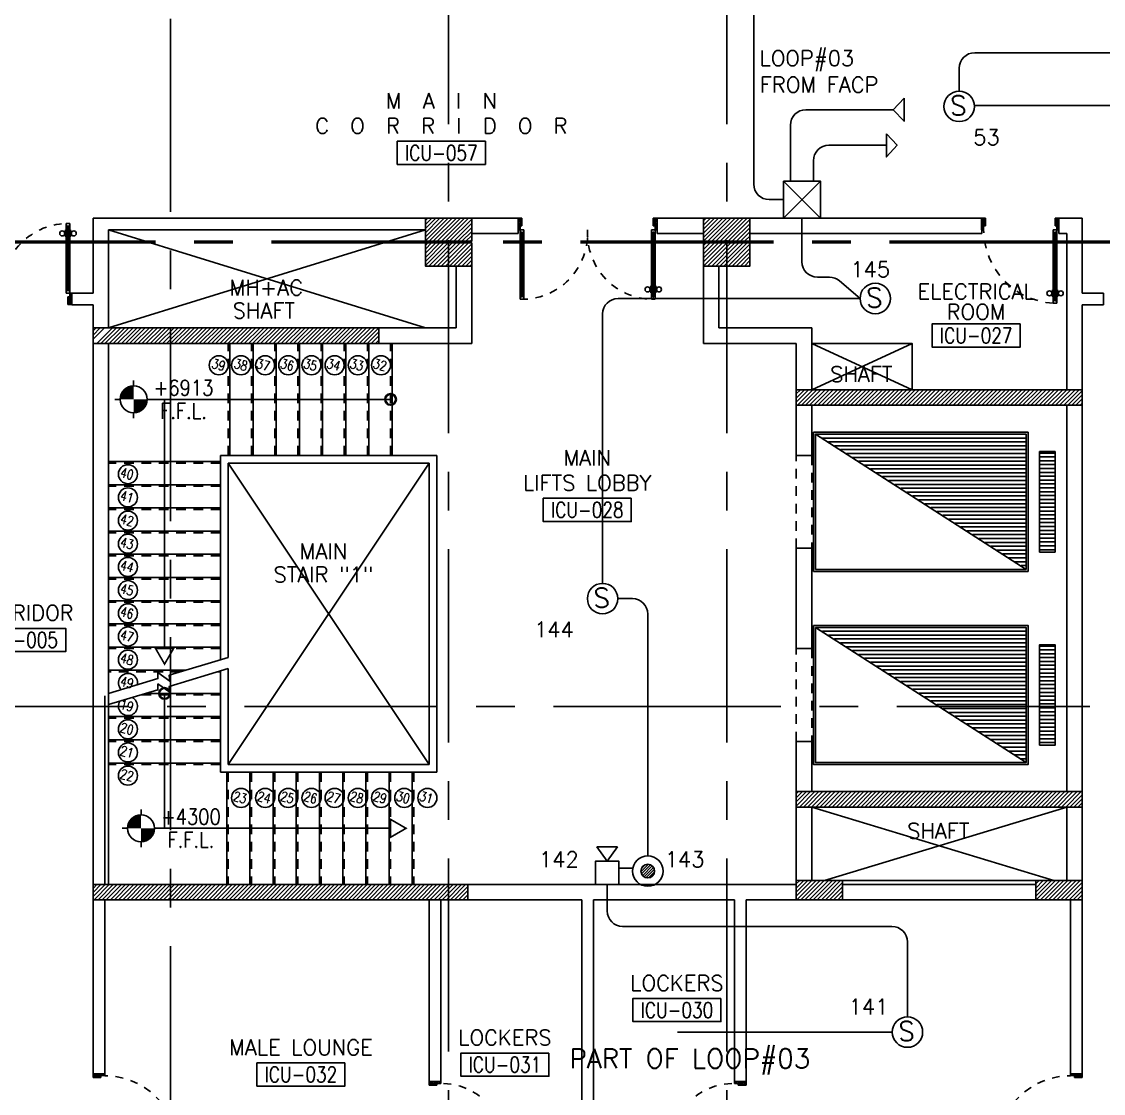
# Model space of a CAD drawing. Extents: x 0 to 93.9, y -1.5 to 78.
# Drawn here: x 17.82 to 31.82, y 22 to 35.86 of the extents above; entities that cross this region are included whole.
import ezdxf
from ezdxf.enums import TextEntityAlignment as Align

# ---------------------------------------------------------------- set-up
doc = ezdxf.new("R2010")
doc.units = 0
doc.header["$MEASUREMENT"] = 0
for name, pattern in [('CENTERX2', [4, 2.5, -0.5, 0.5, -0.5]), ('HIDDEN', [0.375, 0.25, -0.125]), ('HIDDEN2', [0.1875, 0.125, -0.0625])]:
    doc.linetypes.add(name, pattern=pattern)
doc.layers.get('0').update_dxf_attribs({"color": 11, "linetype": 'CONTINUOUS'})
for name, color, linetype in [('A_COUNTER', 11, 'CONTINUOUS'), ('AXES', 11, 'CENTERX2'), ('COL', 11, 'CONTINUOUS'), ('DOOR', 11, 'CONTINUOUS'), ('E-CLINE', 4, 'CONTINUOUS'), ('E-FIRE', 4, 'CONTINUOUS'), ('E-WIRE', 4, 'CONTINUOUS'), ('HAT', 11, 'CONTINUOUS'), ('HIDDEN', 11, 'HIDDEN2'), ('LEV-PL', 11, 'CONTINUOUS'), ('LIFTS', 11, 'CONTINUOUS'), ('RM-BOX', 11, 'CONTINUOUS'), ('RM-NAME', 11, 'CONTINUOUS'), ('RM-NO', 11, 'CONTINUOUS'), ('SHAFT', 11, 'CONTINUOUS'), ('STR', 11, 'CONTINUOUS'), ('WALL', 11, 'CONTINUOUS')]:
    doc.layers.add(name, color=color, linetype=linetype)
doc.styles.add('ROMANS', font='ROMANS.shx', dxfattribs={"width": 0.6})
doc.styles.add('S', font='ROMANS.SHX')

# ---------------------------------------------------------------- blocks, each defined once
blk = doc.blocks.new('RM1')
at = {"layer": 'RM-BOX'}
blk.add_lwpolyline([(570, -200), (-570, -200), (-570, -500), (570, -500)], close=True, dxfattribs=at)
at = {"layer": 'RM-NAME', "style": 'ROMANS'}
for tag, p in [('ROOMNAME1', (0, 324)), ('ROOMNAME2', (0, 0))]:
    blk.add_attdef(tag, text='', height=200, dxfattribs=at).set_placement(p, align=Align.MIDDLE)
at = {"layer": 'RM-NO', "style": 'ROMANS', "width": 0.8}
blk.add_attdef('ROOMNO', text='', height=200, dxfattribs=at).set_placement((0, -350), align=Align.MIDDLE)
blk = doc.blocks.new('*X27')
at = {"color": 0}
for p, q in [((503899, 131750), (506612, 131750)), ((503977, 131700), (506612, 131700)), ((504055, 131650), (506612, 131650)), ((504132, 131600), (506612, 131600)), ((504210, 131550), (506612, 131550)), ((504288, 131500), (506612, 131500)), ((504366, 131450), (506612, 131450)), ((504444, 131400), (506612, 131400)), ((504522, 131350), (506612, 131350)), ((504600, 131300), (506612, 131300)), ((504677, 131250), (506612, 131250)), ((504755, 131200), (506612, 131200)), ((504833, 131150), (506612, 131150)), ((504911, 131100), (506612, 131100)), ((504989, 131050), (506612, 131050)), ((505067, 131000), (506612, 131000)), ((505145, 130950), (506612, 130950)), ((505222, 130900), (506612, 130900)), ((505300, 130850), (506612, 130850)), ((505378, 130800), (506612, 130800)), ((505456, 130750), (506612, 130750)), ((505534, 130700), (506612, 130700)), ((505612, 130650), (506612, 130650)), ((505690, 130600), (506612, 130600)), ((505767, 130550), (506612, 130550)), ((505845, 130500), (506612, 130500)), ((505923, 130450), (506612, 130450)), ((506001, 130400), (506612, 130400)), ((506079, 130350), (506612, 130350)), ((506157, 130300), (506612, 130300)), ((506235, 130250), (506612, 130250)), ((506312, 130200), (506612, 130200)), ((506390, 130150), (506612, 130150)), ((506468, 130100), (506612, 130100)), ((506546, 130050), (506612, 130050))]:
    blk.add_line(p, q, dxfattribs=at)
blk = doc.blocks.new('*X26')
at = {"color": 0}
for p, q in [((140176, 227700), (140376, 227700)), ((140176, 227650), (140376, 227650)), ((140176, 227600), (140376, 227600)), ((140176, 227550), (140376, 227550)), ((140176, 227500), (140376, 227500)), ((140176, 227450), (140376, 227450)), ((140176, 227400), (140376, 227400)), ((140176, 227350), (140376, 227350)), ((140176, 227300), (140376, 227300)), ((140176, 227250), (140376, 227250)), ((140176, 227200), (140376, 227200)), ((140176, 227150), (140376, 227150)), ((140176, 227100), (140376, 227100)), ((140176, 227050), (140376, 227050)), ((140176, 227000), (140376, 227000)), ((140176, 226950), (140376, 226950)), ((140176, 226900), (140376, 226900)), ((140176, 226850), (140376, 226850)), ((140176, 226800), (140376, 226800)), ((140176, 226750), (140376, 226750)), ((140176, 226700), (140376, 226700)), ((140176, 226650), (140376, 226650)), ((140176, 226600), (140376, 226600)), ((140176, 226550), (140376, 226550)), ((140176, 226500), (140376, 226500)), ((140176, 226450), (140376, 226450))]:
    blk.add_line(p, q, dxfattribs=at)
blk = doc.blocks.new('*X29')
at = {"color": 0}
for p, q in [((197839, 138813), (198025, 139000)), ((197839, 138866), (197972, 139000)), ((197839, 138919), (197919, 139000)), ((197839, 138972), (197866, 139000)), ((197879, 138800), (198079, 139000)), ((197932, 138800), (198132, 139000)), ((197985, 138800), (198185, 139000)), ((198038, 138800), (198238, 139000)), ((198091, 138800), (198291, 139000)), ((198144, 138800), (198344, 139000)), ((198197, 138800), (198397, 139000)), ((198250, 138800), (198450, 139000)), ((198303, 138800), (198503, 139000)), ((198356, 138800), (198556, 139000)), ((198409, 138800), (198609, 139000)), ((198462, 138800), (198662, 139000)), ((198515, 138800), (198715, 139000)), ((198568, 138800), (198768, 139000)), ((198621, 138800), (198821, 139000)), ((198674, 138800), (198874, 139000)), ((198727, 138800), (198927, 139000)), ((198780, 138800), (198980, 139000)), ((198833, 138800), (199033, 139000)), ((198886, 138800), (199086, 139000)), ((198939, 138800), (199139, 139000)), ((198992, 138800), (199192, 139000)), ((199045, 138800), (199245, 139000)), ((199098, 138800), (199298, 139000)), ((199151, 138800), (199351, 139000)), ((199204, 138800), (199404, 139000)), ((199257, 138800), (199457, 139000)), ((199310, 138800), (199510, 139000)), ((199363, 138800), (199563, 139000)), ((199416, 138800), (199616, 139000)), ((199469, 138800), (199669, 139000)), ((199523, 138800), (199723, 139000)), ((199576, 138800), (199776, 139000)), ((199629, 138800), (199829, 139000)), ((199682, 138800), (199882, 139000)), ((199735, 138800), (199935, 139000)), ((199788, 138800), (199988, 139000)), ((199841, 138800), (200041, 139000)), ((199894, 138800), (200094, 139000)), ((199947, 138800), (200147, 139000)), ((200000, 138800), (200200, 139000)), ((200053, 138800), (200253, 139000)), ((200106, 138800), (200306, 139000)), ((200159, 138800), (200359, 139000)), ((200212, 138800), (200412, 139000)), ((200265, 138800), (200465, 139000)), ((200318, 138800), (200518, 139000)), ((200371, 138800), (200571, 139000)), ((200424, 138800), (200624, 139000)), ((200477, 138800), (200677, 139000)), ((200530, 138800), (200730, 139000)), ((200583, 138800), (200783, 139000)), ((200636, 138800), (200836, 139000)), ((200689, 138800), (200889, 139000)), ((200742, 138800), (200942, 139000)), ((200795, 138800), (200995, 139000)), ((200848, 138800), (201048, 139000)), ((200901, 138800), (201101, 139000)), ((200954, 138800), (201154, 139000)), ((201007, 138800), (201207, 139000)), ((201060, 138800), (201260, 139000)), ((201114, 138800), (201314, 139000)), ((201167, 138800), (201367, 139000)), ((201220, 138800), (201420, 139000)), ((201273, 138800), (201473, 139000)), ((201326, 138800), (201526, 139000)), ((201379, 138800), (201539, 138960)), ((201432, 138800), (201539, 138907)), ((201485, 138800), (201539, 138854))]:
    blk.add_line(p, q, dxfattribs=at)
blk = doc.blocks.new('*X28')
at = {"color": 0}
for p, q in [((197839, 143639), (197999, 143800)), ((197839, 143692), (197946, 143800)), ((197839, 143745), (197893, 143800)), ((197853, 143600), (198053, 143800)), ((197906, 143600), (198106, 143800)), ((197959, 143600), (198159, 143800)), ((198012, 143600), (198212, 143800)), ((198065, 143600), (198265, 143800)), ((198118, 143600), (198318, 143800)), ((198171, 143600), (198371, 143800)), ((198224, 143600), (198424, 143800)), ((198277, 143600), (198477, 143800)), ((198330, 143600), (198530, 143800)), ((198383, 143600), (198583, 143800)), ((198436, 143600), (198636, 143800)), ((198489, 143600), (198689, 143800)), ((198542, 143600), (198742, 143800)), ((198595, 143600), (198795, 143800)), ((198648, 143600), (198848, 143800)), ((198701, 143600), (198901, 143800)), ((198754, 143600), (198954, 143800)), ((198807, 143600), (199007, 143800)), ((198860, 143600), (199060, 143800)), ((198913, 143600), (199113, 143800)), ((198966, 143600), (199166, 143800)), ((199019, 143600), (199219, 143800)), ((199072, 143600), (199272, 143800)), ((199125, 143600), (199325, 143800)), ((199178, 143600), (199378, 143800)), ((199231, 143600), (199431, 143800)), ((199284, 143600), (199484, 143800)), ((199337, 143600), (199537, 143800)), ((199390, 143600), (199590, 143800)), ((199443, 143600), (199643, 143800)), ((199497, 143600), (199697, 143800)), ((199550, 143600), (199750, 143800)), ((199603, 143600), (199803, 143800)), ((199656, 143600), (199856, 143800)), ((199709, 143600), (199909, 143800)), ((199762, 143600), (199962, 143800)), ((199815, 143600), (200015, 143800)), ((199868, 143600), (200068, 143800)), ((199921, 143600), (200121, 143800)), ((199974, 143600), (200174, 143800)), ((200027, 143600), (200227, 143800)), ((200080, 143600), (200280, 143800)), ((200133, 143600), (200333, 143800)), ((200186, 143600), (200386, 143800)), ((200239, 143600), (200439, 143800)), ((200292, 143600), (200492, 143800)), ((200345, 143600), (200545, 143800)), ((200398, 143600), (200598, 143800)), ((200451, 143600), (200651, 143800)), ((200504, 143600), (200704, 143800)), ((200557, 143600), (200757, 143800)), ((200610, 143600), (200810, 143800)), ((200663, 143600), (200863, 143800)), ((200716, 143600), (200916, 143800)), ((200769, 143600), (200969, 143800)), ((200822, 143600), (201022, 143800)), ((200875, 143600), (201075, 143800)), ((200928, 143600), (201128, 143800)), ((200981, 143600), (201181, 143800)), ((201034, 143600), (201234, 143800)), ((201088, 143600), (201288, 143800)), ((201141, 143600), (201341, 143800)), ((201194, 143600), (201394, 143800)), ((201247, 143600), (201447, 143800)), ((201300, 143600), (201500, 143800)), ((201353, 143600), (201539, 143786)), ((201406, 143600), (201539, 143733)), ((201459, 143600), (201539, 143680)), ((201512, 143600), (201539, 143627))]:
    blk.add_line(p, q, dxfattribs=at)
blk = doc.blocks.new('*X83')
at = {"color": 0}
for p, q in [((76229, 144854), (76375, 145000)), ((76229, 144907), (76322, 145000)), ((76229, 144960), (76269, 145000)), ((76281, 144800), (76481, 145000)), ((76334, 144800), (76534, 145000)), ((76387, 144800), (76587, 145000)), ((76440, 144800), (76640, 145000)), ((76493, 144800), (76693, 145000)), ((76546, 144800), (76746, 145000)), ((76599, 144800), (76799, 145000)), ((76652, 144800), (76852, 145000)), ((76705, 144800), (76905, 145000)), ((76758, 144800), (76958, 145000)), ((76811, 144800), (77011, 145000)), ((76864, 144800), (77064, 145000)), ((76917, 144800), (77117, 145000)), ((76971, 144800), (77171, 145000)), ((77024, 144800), (77224, 145000)), ((77077, 144800), (77277, 145000)), ((77130, 144800), (77330, 145000)), ((77183, 144800), (77383, 145000)), ((77236, 144800), (77436, 145000)), ((77289, 144800), (77489, 145000)), ((77342, 144800), (77542, 145000)), ((77395, 144800), (77595, 145000)), ((77448, 144800), (77648, 145000)), ((77501, 144800), (77701, 145000)), ((77554, 144800), (77754, 145000)), ((77607, 144800), (77807, 145000)), ((77660, 144800), (77860, 145000)), ((77713, 144800), (77913, 145000)), ((77766, 144800), (77966, 145000)), ((77819, 144800), (78019, 145000)), ((77872, 144800), (78072, 145000)), ((77925, 144800), (78125, 145000)), ((77978, 144800), (78178, 145000)), ((78031, 144800), (78231, 145000)), ((78084, 144800), (78284, 145000)), ((78137, 144800), (78337, 145000)), ((78190, 144800), (78390, 145000)), ((78243, 144800), (78443, 145000)), ((78296, 144800), (78496, 145000)), ((78349, 144800), (78549, 145000)), ((78402, 144800), (78602, 145000)), ((78455, 144800), (78655, 145000)), ((78508, 144800), (78708, 145000)), ((78562, 144800), (78762, 145000)), ((78615, 144800), (78815, 145000)), ((78668, 144800), (78868, 145000)), ((78721, 144800), (78921, 145000)), ((78774, 144800), (78974, 145000)), ((78827, 144800), (79027, 145000)), ((78880, 144800), (79080, 145000)), ((78933, 144800), (79133, 145000)), ((78986, 144800), (79186, 145000)), ((79039, 144800), (79239, 145000)), ((79092, 144800), (79292, 145000)), ((79145, 144800), (79345, 145000)), ((79198, 144800), (79398, 145000)), ((79251, 144800), (79451, 145000)), ((79304, 144800), (79504, 145000)), ((79357, 144800), (79557, 145000)), ((79410, 144800), (79610, 145000)), ((79463, 144800), (79663, 145000)), ((79516, 144800), (79716, 145000)), ((79569, 144800), (79769, 145000)), ((79622, 144800), (79822, 145000)), ((79675, 144800), (79875, 145000)), ((79728, 144800), (79928, 145000)), ((79781, 144800), (79929, 144948)), ((79834, 144800), (79929, 144895)), ((79887, 144800), (79929, 144842))]:
    blk.add_line(p, q, dxfattribs=at)
blk = doc.blocks.new('*X82')
at = {"color": 0}
for p, q in [((76229, 137641), (76388, 137800)), ((76229, 137694), (76334, 137800)), ((76229, 137748), (76281, 137800)), ((76241, 137600), (76441, 137800)), ((76294, 137600), (76494, 137800)), ((76347, 137600), (76547, 137800)), ((76400, 137600), (76600, 137800)), ((76453, 137600), (76653, 137800)), ((76506, 137600), (76706, 137800)), ((76559, 137600), (76759, 137800)), ((76612, 137600), (76812, 137800)), ((76665, 137600), (76865, 137800)), ((76718, 137600), (76918, 137800)), ((76771, 137600), (76971, 137800)), ((76824, 137600), (77024, 137800)), ((76877, 137600), (77077, 137800)), ((76930, 137600), (77130, 137800)), ((76983, 137600), (77183, 137800)), ((77036, 137600), (77236, 137800)), ((77089, 137600), (77289, 137800)), ((77142, 137600), (77342, 137800)), ((77195, 137600), (77395, 137800)), ((77248, 137600), (77448, 137800)), ((77301, 137600), (77501, 137800)), ((77354, 137600), (77554, 137800)), ((77407, 137600), (77607, 137800)), ((77460, 137600), (77660, 137800)), ((77513, 137600), (77713, 137800)), ((77566, 137600), (77766, 137800)), ((77619, 137600), (77819, 137800)), ((77672, 137600), (77872, 137800)), ((77725, 137600), (77925, 137800)), ((77779, 137600), (77979, 137800)), ((77832, 137600), (78032, 137800)), ((77885, 137600), (78085, 137800)), ((77938, 137600), (78138, 137800)), ((77991, 137600), (78191, 137800)), ((78044, 137600), (78244, 137800)), ((78097, 137600), (78297, 137800)), ((78150, 137600), (78350, 137800)), ((78203, 137600), (78403, 137800)), ((78256, 137600), (78456, 137800)), ((78309, 137600), (78509, 137800)), ((78362, 137600), (78562, 137800)), ((78415, 137600), (78615, 137800)), ((78468, 137600), (78668, 137800)), ((78521, 137600), (78721, 137800)), ((78574, 137600), (78774, 137800)), ((78627, 137600), (78827, 137800)), ((78680, 137600), (78880, 137800)), ((78733, 137600), (78933, 137800)), ((78786, 137600), (78986, 137800)), ((78839, 137600), (79039, 137800)), ((78892, 137600), (79092, 137800)), ((78945, 137600), (79145, 137800)), ((78998, 137600), (79198, 137800)), ((79051, 137600), (79251, 137800)), ((79104, 137600), (79304, 137800)), ((79157, 137600), (79357, 137800)), ((79210, 137600), (79410, 137800)), ((79263, 137600), (79463, 137800)), ((79316, 137600), (79516, 137800)), ((79369, 137600), (79569, 137800)), ((79423, 137600), (79623, 137800)), ((79476, 137600), (79676, 137800)), ((79529, 137600), (79729, 137800)), ((79582, 137600), (79782, 137800)), ((79635, 137600), (79835, 137800)), ((79688, 137600), (79888, 137800)), ((79741, 137600), (79941, 137800)), ((79794, 137600), (79994, 137800)), ((79847, 137600), (80047, 137800)), ((79900, 137600), (80100, 137800)), ((79953, 137600), (80153, 137800)), ((80006, 137600), (80206, 137800)), ((80059, 137600), (80259, 137800)), ((80112, 137600), (80312, 137800)), ((80165, 137600), (80365, 137800)), ((80218, 137600), (80418, 137800)), ((80271, 137600), (80471, 137800)), ((80324, 137600), (80524, 137800)), ((80377, 137600), (80577, 137800)), ((80430, 137600), (80630, 137800)), ((80483, 137600), (80683, 137800)), ((80536, 137600), (80736, 137800)), ((80589, 137600), (80789, 137800)), ((80642, 137600), (80842, 137800)), ((80695, 137600), (80895, 137800)), ((80748, 137600), (80948, 137800)), ((80801, 137600), (81001, 137800)), ((80854, 137600), (81054, 137800)), ((80907, 137600), (81079, 137772)), ((80960, 137600), (81079, 137718)), ((81014, 137600), (81079, 137665)), ((81067, 137600), (81079, 137612))]:
    blk.add_line(p, q, dxfattribs=at)
blk = doc.blocks.new('LEV1')
at = {"layer": 'LEV-PL'}
for p, q in [((0, 245), (0, 175)), ((-175, 0), (-245, 0)), ((175, 0), (1061, 0)), ((0, -175), (0, -245))]:
    blk.add_line(p, q, dxfattribs=at)
at = {"layer": 'LEV-PL', "const_width": 175}
for points in [[(-88, 0, -0.414214), (0, 88, -1)], [(88, 0, -0.414214), (0, -88, -1)]]:
    blk.add_lwpolyline(points, format="xyb", dxfattribs=at)
at = {"layer": 'LEV-PL'}
blk.add_circle((0, 0), 175, dxfattribs=at)
at = {"layer": 'LEV-PL', "color": 4, "style": 'S', "width": 0.85}
for tag, p in [('+0000', (646, 50)), ('F.F.L.', (646, -250))]:
    blk.add_attdef(tag, text='', height=200, dxfattribs=at).set_placement(p, align=Align.CENTER)
blk = doc.blocks.new('A$C272A55A0')
at = {"layer": 'DOOR', "color": 0, "linetype": 'ByBlock'}
for p, q in [((0, 900), (0, 1050)), ((50, 1050), (0, 1050)), ((50, 950), (50, 1050)), ((1750, 950), (1750, 1050)), ((1750, 1050), (1800, 1050)), ((1800, 1050), (1800, 900)), ((0, 900), (25, 900)), ((25, 950), (50, 950)), ((25, 900), (25, 950)), ((75, 900), (25, 900)), ((25, 850), (25, 900)), ((42, 850), (25, 850)), ((58, 870), (42, 870)), ((42, 870), (42, 850)), ((58, 850), (58, 870)), ((75, 850), (58, 850)), ((75, 900), (75, 850)), ((1725, 900), (1775, 900)), ((1725, 900), (1725, 850)), ((1725, 850), (1742, 850)), ((1742, 870), (1758, 870)), ((1742, 850), (1742, 870)), ((1775, 950), (1750, 950)), ((1758, 870), (1758, 850)), ((1758, 850), (1775, 850)), ((1775, 900), (1775, 950)), ((1800, 900), (1775, 900)), ((1775, 850), (1775, 900)), ((1718, 160), (1709, 160)), ((1709, 95), (1709, 160)), ((1725, 173), (1718, 173)), ((1718, 173), (1718, 83)), ((1718, 95), (1718, 160)), ((1775, 173), (1782, 173)), ((1782, 173), (1782, 83)), ((1782, 160), (1791, 160)), ((1782, 95), (1782, 160)), ((1791, 95), (1791, 160)), ((25, 50), (42, 50)), ((25, 50), (25, 0)), ((25, 0), (75, 0)), ((75, 0), (25, 0)), ((42, 50), (42, 30)), ((42, 30), (58, 30)), ((58, 50), (75, 50)), ((58, 50), (58, 30)), ((75, 50), (75, 0)), ((1718, 95), (1709, 95)), ((1725, 83), (1718, 83)), ((1742, 50), (1725, 50)), ((1725, 50), (1725, 0)), ((1775, 0), (1725, 0)), ((1725, 0), (1775, 0)), ((1742, 50), (1742, 30)), ((1758, 30), (1742, 30)), ((1775, 50), (1758, 50)), ((1758, 50), (1758, 30)), ((1775, 83), (1782, 83)), ((1775, 50), (1775, 0)), ((1782, 95), (1791, 95))]:
    blk.add_line(p, q, dxfattribs=at)
at = {"layer": 'DOOR', "color": 9, "linetype": 'ByBlock'}
for p, q in [((50, 1050), (0, 1010)), ((50, 1050), (0, 937)), ((50, 1050), (37, 950)), ((1750, 1050), (1800, 1010)), ((1750, 1050), (1800, 937)), ((1750, 1050), (1763, 950))]:
    blk.add_line(p, q, dxfattribs=at)
at = {"layer": 'DOOR', "linetype": 'ByBlock'}
for p, q in [((25, 850), (25, 50)), ((42, 850), (42, 50)), ((58, 850), (58, 50)), ((75, 50), (75, 850)), ((1725, 50), (1725, 850)), ((1742, 850), (1742, 50)), ((1758, 850), (1758, 50)), ((1775, 850), (1775, 50))]:
    blk.add_line(p, q, dxfattribs=at)
at = {"layer": 'DOOR', "color": 0, "linetype": 'ByBlock'}
for centre in [(1676, 128), (1824, 128)]:
    blk.add_circle(centre, 32.4, dxfattribs=at)
at = {"layer": 'DOOR', "color": 9, "linetype": 'ByBlock'}
for centre, radius, start, end in [((50, 1050), 54.4, 203.2074, 270), ((50, 1050), 74.4, 227.7764, 270), ((50, 1050), 34.4, 180, 270), ((50, 1050), 14.4, 180, 270), ((1750, 1050), 14.4, 270, 0), ((1750, 1050), 34.4, 270, 0), ((1750, 1050), 54.4, 270, 336.7926), ((1750, 1050), 74.4, 270, 312.2236), ((50, 1050), 94.4, 238.0182, 270), ((50, 1050), 114, 244.0838, 257.3774), ((50, 1050), 134, 248.1598, 259.28), ((50, 1050), 154, 251.1053, 256.2858), ((1750, 1050), 94.4, 270, 301.9818), ((1750, 1050), 114, 282.6226, 295.9162), ((1750, 1050), 134, 280.72, 291.8402), ((1750, 1050), 154, 283.7142, 288.8947)]:
    blk.add_arc(centre, radius, start, end, dxfattribs=at)
at = {"layer": 'DOOR', "linetype": 'HIDDEN', "ltscale": 0.5}
for centre, start, end in [((50, 851), 268.3174, 3.2965), ((1750, 851), 176.7035, 271.6826)]:
    blk.add_arc(centre, 851, start, end, dxfattribs=at)
at = {"layer": 'WALL', "linetype": 'ByBlock'}
blk.add_line((1800, 900), (1800, 1050), dxfattribs=at)
blk = doc.blocks.new('C5')
at = {"layer": 'HAT', "linetype": 'ByBlock'}
h = blk.add_hatch(dxfattribs=at)
h.set_pattern_fill('ANSI31', color=256, scale=300, style=0)
h.set_pattern_definition([(45, (-223356.182, -51411.005), (-26.516504, 26.516504), [])])
h.paths.add_polyline_path([(300, 300), (0, 300), (0, 0), (300, 0)])
h.paths.add_polyline_path([(600, 300), (300, 300), (300, 0), (600, 0)])
at = {"layer": 'COL'}
blk.add_lwpolyline([(600, 300), (0, 300), (0, 0), (600, 0)], close=True, dxfattribs=at)
blk = doc.blocks.new('DOOR90')
at = {"layer": 'DOOR', "color": 0, "linetype": 'ByBlock'}
for p, q in [((-150, 0), (-150, -25)), ((-150, 0), (0, 0)), ((0, -50), (0, 0)), ((-1000, -25), (-1000, -75)), ((-1000, -75), (-1000, -25)), ((-950, -25), (-1000, -25)), ((-950, -75), (-1000, -75)), ((-970, -42), (-970, -58)), ((-950, -42), (-970, -42)), ((-950, -58), (-970, -58)), ((-950, -25), (-950, -42)), ((-950, -58), (-950, -75)), ((-918, -25), (-918, -18)), ((-828, -18), (-918, -18)), ((-918, -75), (-918, -82)), ((-828, -82), (-918, -82)), ((-905, -18), (-905, -9)), ((-905, -9), (-840, -9)), ((-905, -18), (-840, -18)), ((-905, -82), (-905, -91)), ((-905, -82), (-840, -82)), ((-905, -91), (-840, -91)), ((-840, -18), (-840, -9)), ((-840, -82), (-840, -91)), ((-828, -25), (-828, -18)), ((-828, -75), (-828, -82)), ((-200, -42), (-200, -25)), ((-200, -25), (-150, -25)), ((-180, -42), (-200, -42)), ((-200, -75), (-200, -58)), ((-200, -58), (-180, -58)), ((-150, -75), (-200, -75)), ((-180, -58), (-180, -42)), ((-150, -75), (-150, -25)), ((-150, -25), (-100, -25)), ((-100, -25), (-100, -50)), ((-100, -50), (0, -50)), ((-150, -900), (-150, -875)), ((-150, -875), (-100, -875)), ((0, -900), (-150, -900)), ((-150, -900), (0, -900)), ((-100, -850), (0, -850)), ((-100, -875), (-100, -850)), ((0, -850), (0, -900))]:
    blk.add_line(p, q, dxfattribs=at)
at = {"layer": 'DOOR', "color": 9, "linetype": 'ByBlock'}
for p, q in [((0, -50), (-114, 0)), ((0, -50), (-40, 0)), ((0, -50), (-100, -37)), ((0, -850), (-114, -900)), ((0, -850), (-100, -863)), ((0, -850), (-40, -900))]:
    blk.add_line(p, q, dxfattribs=at)
at = {"layer": 'DOOR', "linetype": 'ByBlock'}
for p, q in [((-200, -25), (-950, -25)), ((-200, -42), (-950, -42)), ((-200, -58), (-950, -58)), ((-950, -75), (-200, -75))]:
    blk.add_line(p, q, dxfattribs=at)
at = {"layer": 'DOOR', "color": 0, "linetype": 'ByBlock'}
for centre in [(-873, 24), (-873, -124)]:
    blk.add_circle(centre, 32.4, dxfattribs=at)
at = {"layer": 'DOOR', "color": 9, "linetype": 'ByBlock'}
for centre, radius, start, end in [((0, -50), 154, 161.1053, 166.2858), ((0, -50), 134, 158.1598, 169.28), ((0, -50), 94.4, 148.0182, 180), ((0, -50), 74.4, 137.7764, 180), ((0, -50), 114, 154.0838, 167.3774), ((0, -50), 54.4, 113.2074, 180), ((0, -50), 34.4, 90, 180), ((0, -50), 14.4, 90, 180), ((0, -850), 154, 193.7142, 198.8947), ((0, -850), 134, 190.72, 201.8402), ((0, -850), 94.4, 180, 211.9818), ((0, -850), 74.4, 180, 222.2236), ((0, -850), 54.4, 180, 246.7926), ((0, -850), 34.4, 180, 270), ((0, -850), 14.4, 180, 270)]:
    blk.add_arc(centre, radius, start, end, dxfattribs=at)
at = {"layer": 'DOOR', "linetype": 'HIDDEN', "ltscale": 0.5}
blk.add_arc((-150, -25), 850, 180, 270, dxfattribs=at)
blk = doc.blocks.new('DOOR-10')
at = {"layer": 'DOOR', "color": 0, "linetype": 'ByBlock'}
for p, q in [((-83, 1005), (-92, 1005)), ((-92, 1005), (-92, 940)), ((-76, 1018), (-83, 1018)), ((-83, 928), (-83, 1018)), ((-83, 1005), (-83, 940)), ((-26, 1100), (-76, 1100)), ((-76, 1100), (-26, 1100)), ((-76, 1050), (-76, 1100)), ((-59, 1050), (-76, 1050)), ((-43, 1070), (-59, 1070)), ((-59, 1050), (-59, 1070)), ((-43, 1050), (-43, 1070)), ((-26, 1050), (-43, 1050)), ((-26, 1050), (-26, 1100)), ((-26, 1018), (-18, 1018)), ((-18, 928), (-18, 1018)), ((-18, 1005), (-9, 1005)), ((-18, 1005), (-18, 940)), ((-9, 1005), (-9, 940)), ((-83, 940), (-92, 940)), ((-76, 928), (-83, 928)), ((-26, 928), (-18, 928)), ((-18, 940), (-9, 940)), ((-1001, 0), (-1001, 150)), ((-1001, 150), (-976, 150)), ((-1001, 150), (-1001, 0)), ((-976, 150), (-976, 100)), ((-76, 200), (-59, 200)), ((-76, 150), (-76, 200)), ((-76, 150), (-26, 150)), ((-59, 200), (-59, 180)), ((-59, 180), (-43, 180)), ((-43, 200), (-26, 200)), ((-43, 180), (-43, 200)), ((-26, 200), (-26, 150)), ((-1, 150), (-26, 150)), ((-26, 150), (-26, 100)), ((-951, 0), (-1001, 0)), ((-976, 100), (-951, 100)), ((-951, 100), (-951, 0)), ((-51, 100), (-51, 0)), ((-26, 100), (-51, 100)), ((-51, 0), (-1, 0))]:
    blk.add_line(p, q, dxfattribs=at)
at = {"layer": 'DOOR', "linetype": 'ByBlock'}
for p, q in [((-76, 1050), (-76, 200)), ((-59, 200), (-59, 1050)), ((-43, 200), (-43, 1050)), ((-26, 200), (-26, 1050))]:
    blk.add_line(p, q, dxfattribs=at)
at = {"layer": 'DOOR', "color": 9, "linetype": 'ByBlock'}
for p, q in [((-1, 0), (-1, 150)), ((-951, 0), (-1001, 114)), ((-951, 0), (-1001, 40)), ((-951, 0), (-964, 100)), ((-51, 0), (-1, 114)), ((-51, 0), (-37, 100)), ((-51, 0), (-1, 40))]:
    blk.add_line(p, q, dxfattribs=at)
at = {"layer": 'DOOR', "color": 0, "linetype": 'ByBlock'}
for centre in [(-124, 973), (23, 973)]:
    blk.add_circle(centre, 32.4, dxfattribs=at)
at = {"layer": 'DOOR', "linetype": 'HIDDEN', "ltscale": 0.5}
blk.add_arc((-23, 149), 952, 93.1482, 179.9482, dxfattribs=at)
at = {"layer": 'DOOR', "color": 9, "linetype": 'ByBlock'}
for centre, radius, start, end in [((-951, 0), 154, 103.7142, 108.8947), ((-51, 0), 154, 71.1053, 76.2858), ((-951, 0), 134, 100.72, 111.8402), ((-951, 0), 94.4, 90, 121.9818), ((-951, 0), 74.4, 90, 132.2236), ((-951, 0), 54.4, 90, 156.7926), ((-951, 0), 34.4, 90, 180), ((-951, 0), 14.4, 90, 180), ((-51, 0), 94.4, 58.0182, 90), ((-51, 0), 74.4, 47.7764, 90), ((-51, 0), 54.4, 23.2074, 90), ((-51, 0), 34.4, 0, 90), ((-51, 0), 14.4, 0, 90), ((-51, 0), 134, 68.1598, 79.28), ((-51, 0), 114, 64.0838, 77.3774)]:
    blk.add_arc(centre, radius, start, end, dxfattribs=at)
blk = doc.blocks.new('S')
at = {"layer": 'E-FIRE'}
blk.add_circle((0, 0), 197, dxfattribs=at)
at = {"layer": 'E-FIRE', "color": 3, "style": 'ROMANS'}
blk.add_text('S', height=250, dxfattribs=at).set_placement((-119, -115))
blk = doc.blocks.new('JB')
at = {"layer": 'E-FIRE'}
for points in [[(-200, 400), (-200, 0), (200, 0), (200, 400)], [(-200, 400), (-200, 0), (200, 0), (200, 0)], [(-200, 400), (-200, 0), (200, 400), (200, 400)]]:
    blk.add_lwpolyline(points, close=True, dxfattribs=at)
blk = doc.blocks.new('ES')
at = {"layer": 'E-FIRE'}
blk.add_line((-135, 485), (134, 485), dxfattribs=at)
for points in [[(-135, 485), (0, 300)], [(0, 300), (0, 300), (134, 485)]]:
    blk.add_lwpolyline(points, dxfattribs=at)
blk.add_lwpolyline([(-150, 0), (150, 0), (150, 300), (-150, 300)], close=True, dxfattribs=at)
blk = doc.blocks.new('MCP')
at = {"color": 1}
for p, q in [((-88, -9), (9, 88)), ((-82, 33), (-33, 82)), ((-80, -36), (36, 80)), ((-66, -58), (58, 66)), ((-47, -74), (74, 47)), ((-23, -85), (85, 23)), ((10, -88), (88, -10))]:
    blk.add_line(p, q, dxfattribs=at)
at = {"layer": 'E-FIRE'}
blk.add_circle((0, 0), 197, dxfattribs=at)
at = {"layer": 'E-FIRE', "color": 4}
blk.add_circle((0, 0), 88.1, dxfattribs=at)

msp = doc.modelspace()

# ---------------------------------------------------------------- hatches: boundary and pattern name
at = {"layer": 'HAT'}
h = msp.add_hatch(dxfattribs=at)
h.set_pattern_fill('ANSI31', color=256, scale=0.3, style=0)
h.set_pattern_definition([(45, (-249.55383, -18.391005), (-0.0265165043, 0.0265165043), [])])
h.paths.add_polyline_path([(28.4424, 24.5), (28.4424, 24.75), (27.8424, 24.75), (27.8424, 24.5)])
h = msp.add_hatch(dxfattribs=at)
h.set_pattern_fill('ANSI31', color=256, scale=0.3, style=0)
h.set_pattern_definition([(45, (-246.45383, -18.391005), (-0.0265165043, 0.0265165043), [])])
h.paths.add_polyline_path([(31.5424, 24.75), (30.9424, 24.75), (30.9424, 24.5), (31.5424, 24.5)])

# ---------------------------------------------------------------- linework, layer by layer
at = {"layer": 'A_COUNTER'}
msp.add_line((27.1924, 22.15), (27.0424, 22.15), dxfattribs=at)
at = {"layer": 'AXES'}
for p, q in [((23.3424, -1.4643), (23.3424, 77.3484)), ((23.3424, -1.4643), (23.3424, 77.3484)), ((26.9424, -1.4643), (26.9424, 77.3484)), ((26.9424, -1.4643), (26.9424, 77.3484)), ((19.7424, 5.4), (19.7424, 64.22)), ((1.05, 33.02), (30.5424, 33.02)), ((1.05, 33), (30.5424, 33)), ((92.8324, 33.02), (30.5424, 33.02)), ((92.8324, 33), (30.5424, 33)), ((0.7, 27), (25.1424, 27)), ((25.1424, 27), (41.3424, 27))]:
    msp.add_line(p, q, dxfattribs=at)
at = {"layer": 'COL'}
for points in [[(18.7424, 31.7), (18.7424, 31.9), (22.4424, 31.9), (22.4424, 31.7)], [(27.8424, 31.1), (27.8424, 30.9), (31.5424, 30.9), (31.5424, 31.1)], [(27.8424, 25.9), (27.8424, 25.7), (31.5424, 25.7), (31.5424, 25.9)], [(23.5924, 24.7), (18.7424, 24.7), (18.7424, 24.5), (23.5924, 24.5)]]:
    msp.add_lwpolyline(points, close=True, dxfattribs=at)
at = {"layer": 'E-WIRE', "color": 4, "linetype": 'ByBlock'}
for p, q in [((27.2919, 47.2387), (27.2919, 33.76)), ((27.9666, 34.7228), (29.0986, 34.7228)), ((27.7666, 33.8), (27.7666, 34.5228)), ((28.2651, 34.2623), (29.0096, 34.2623)), ((28.0651, 33.8), (28.0651, 34.0623)), ((27.6758, 33.56), (27.4919, 33.56))]:
    msp.add_line(p, q, dxfattribs=at)
at = {"layer": 'E-WIRE', "linetype": 'ByBlock', "ltscale": 0.3}
for p, q in [((33.4159, 35.4604), (30.1518, 35.4604)), ((29.9518, 34.9626), (29.9518, 35.2604)), ((27.9158, 33.32), (27.9158, 32.7557)), ((28.1158, 32.5557), (28.272, 32.5557)), ((28.4019, 32.5078), (28.6682, 32.2804)), ((28.6682, 32.2804), (25.5362, 32.2804)), ((25.3362, 28.5942), (25.3362, 32.0804)), ((25.5332, 28.3971), (25.7212, 28.3971)), ((25.9212, 25.0688), (25.9212, 28.1971)), ((25.3955, 24.7), (25.3955, 24.3557)), ((25.5955, 24.1557), (29.0816, 24.1557))]:
    msp.add_line(p, q, dxfattribs=at)
at = {"layer": 'E-WIRE', "color": 4}
for p, q in [((38.249, 34.7774), (30.1485, 34.7774)), ((25.728, 24.9108), (25.5455, 24.9108))]:
    msp.add_line(p, q, dxfattribs=at)
at = {"layer": 'E-WIRE', "color": 4, "linetype": 'ByBlock', "ltscale": 0.3}
for p, q in [((29.2816, 22.9855), (29.2816, 23.9557)), ((26.3057, 22.7884), (29.0845, 22.7884))]:
    msp.add_line(p, q, dxfattribs=at)
at = {"layer": 'E-WIRE', "color": 4}
for points in [[(29.2372, 34.8728), (29.2372, 34.5728), (29.0986, 34.7228)], [(29.0096, 34.4123), (29.0096, 34.1123), (29.1481, 34.2623)]]:
    msp.add_lwpolyline(points, close=True, dxfattribs=at)
at = {"layer": 'E-WIRE', "linetype": 'ByBlock', "ltscale": 0.3}
for centre, start, end in [((30.1518, 35.2604), 90, 180), ((28.1158, 32.7557), 180, 270), ((28.272, 32.3557), 49.50734, 90), ((25.5362, 32.0804), 90, 180), ((25.7212, 28.1971), 0, 90), ((25.5955, 24.3557), 180, 270), ((29.0816, 23.9557), 0, 90)]:
    msp.add_arc(centre, 0.2, start, end, dxfattribs=at)
at = {"layer": 'E-WIRE', "color": 4, "linetype": 'ByBlock'}
for centre, start, end in [((27.9666, 34.5228), 90, 180), ((28.2651, 34.0623), 90, 180), ((27.4919, 33.76), 180, 270)]:
    msp.add_arc(centre, 0.2, start, end, dxfattribs=at)
at = {"layer": 'HIDDEN'}
for p, q in [((27.8424, 29.05), (27.8424, 30.25)), ((28.0424, 30.25), (28.0424, 29.05)), ((27.8424, 26.55), (27.8424, 27.75)), ((28.0424, 27.75), (28.0424, 26.55))]:
    msp.add_line(p, q, dxfattribs=at)
at = {"layer": 'LIFTS'}
for p, q in [((28.0924, 30.525), (30.8174, 28.775)), ((28.0924, 28.025), (30.8174, 26.275))]:
    msp.add_line(p, q, dxfattribs=at)
for points in [[(28.0674, 28.75), (30.8424, 28.75), (30.8424, 30.55), (28.0674, 30.55)], [(28.0924, 28.775), (30.8174, 28.775), (30.8174, 30.525), (28.0924, 30.525)], [(30.9924, 29), (31.1924, 29), (31.1924, 30.3), (30.9924, 30.3)], [(28.0674, 28.05), (28.0674, 26.25), (30.8424, 26.25), (30.8424, 28.05)], [(28.0924, 28.025), (28.0924, 26.275), (30.8174, 26.275), (30.8174, 28.025)], [(30.9924, 26.5), (31.1924, 26.5), (31.1924, 27.8), (30.9924, 27.8)]]:
    msp.add_lwpolyline(points, close=True, dxfattribs=at)
at = {"layer": 'RM-NAME'}
for points in [[(27.8424, 24.75), (28.4424, 24.75), (28.4424, 24.5), (27.8424, 24.5)], [(31.5424, 24.75), (30.9424, 24.75), (30.9424, 24.5), (31.5424, 24.5)]]:
    msp.add_lwpolyline(points, close=True, dxfattribs=at)
at = {"layer": 'SHAFT'}
for p, q in [((23.0424, 33.17), (18.9424, 31.9)), ((18.9424, 33.17), (23.0424, 31.9)), ((29.3424, 31.1), (28.0424, 31.7)), ((29.3424, 31.7), (28.0424, 31.1)), ((28.2674, 31.7), (29.3424, 31.7)), ((29.3424, 31.1), (29.3424, 31.7)), ((20.4924, 30.15), (23.0924, 26.25)), ((20.4924, 26.25), (23.0924, 30.15)), ((31.1774, 24.75), (28.0424, 25.7)), ((28.2074, 24.75), (31.3424, 25.7))]:
    msp.add_line(p, q, dxfattribs=at)
at = {"layer": 'STR', "linetype": 'HIDDEN2'}
for p, q in [((20.4924, 30.25), (20.4924, 31.7)), ((20.7924, 30.25), (20.7924, 31.7)), ((21.0924, 30.25), (21.0924, 31.7)), ((21.3924, 30.25), (21.3924, 31.7)), ((21.6924, 30.25), (21.6924, 31.7)), ((21.9924, 30.25), (21.9924, 31.7)), ((22.2924, 30.25), (22.2924, 31.7)), ((22.5924, 30.25), (22.5924, 31.7)), ((20.3924, 30.15), (18.9424, 30.15)), ((20.3924, 29.85), (18.9424, 29.85)), ((20.3924, 29.55), (18.9424, 29.55)), ((20.3924, 29.25), (18.9424, 29.25)), ((20.3924, 28.95), (18.9424, 28.95)), ((20.3924, 28.65), (18.9424, 28.65)), ((20.3924, 28.35), (18.9424, 28.35)), ((20.3924, 28.05), (18.9424, 28.05)), ((20.3924, 27.75), (18.9424, 27.75)), ((19.8744, 27.45), (18.9424, 27.45)), ((20.3924, 27.45), (20.3569, 27.45)), ((20.3924, 27.15), (19.3583, 27.15)), ((20.3924, 26.85), (18.9424, 26.85)), ((20.3924, 26.55), (18.9424, 26.55)), ((20.3924, 26.25), (18.9424, 26.25)), ((20.4924, 26.15), (20.4924, 24.7)), ((20.7924, 26.15), (20.7924, 24.7)), ((21.0924, 26.15), (21.0924, 24.7)), ((21.3924, 26.15), (21.3924, 24.7)), ((21.6924, 26.15), (21.6924, 24.7)), ((21.9924, 26.15), (21.9924, 24.7)), ((22.2924, 26.15), (22.2924, 24.7)), ((22.5924, 26.15), (22.5924, 24.7)), ((22.8924, 26.15), (22.8924, 24.7))]:
    msp.add_line(p, q, dxfattribs=at)
at = {"layer": 'STR'}
for p, q in [((20.5124, 30.25), (20.5124, 31.7)), ((20.8124, 30.25), (20.8124, 31.7)), ((21.1124, 30.25), (21.1124, 31.7)), ((21.4124, 30.25), (21.4124, 31.7)), ((21.7124, 30.25), (21.7124, 31.7)), ((22.0124, 30.25), (22.0124, 31.7)), ((22.3124, 30.25), (22.3124, 31.7)), ((22.6124, 30.25), (22.6124, 31.7)), ((22.5924, 30.975), (19.6674, 30.975)), ((19.6674, 30.975), (19.6674, 27.75)), ((20.3924, 30.25), (20.3924, 27.6056)), ((20.3924, 30.25), (23.1924, 30.25)), ((23.1924, 30.25), (23.1924, 26.15)), ((20.3924, 30.17), (18.9424, 30.17)), ((20.3924, 30.17), (18.9424, 30.17)), ((20.4924, 30.15), (20.4924, 27.6356)), ((20.4924, 30.15), (23.0924, 30.15)), ((23.0924, 30.15), (23.0924, 26.25)), ((20.3924, 29.87), (18.9424, 29.87)), ((20.3924, 29.57), (18.9424, 29.57)), ((20.3924, 29.27), (18.9424, 29.27)), ((20.3924, 28.97), (18.9424, 28.97)), ((20.3924, 28.67), (18.9424, 28.67)), ((20.3924, 28.37), (18.9424, 28.37)), ((20.3924, 28.07), (18.9424, 28.07)), ((20.3924, 27.77), (18.9424, 27.77)), ((19.941, 27.47), (18.9424, 27.47)), ((20.3924, 27.4606), (20.3924, 26.15)), ((20.4924, 27.4907), (20.4924, 26.25)), ((20.3924, 27.17), (19.4249, 27.17)), ((19.6674, 27.17), (19.6674, 25.425)), ((20.3924, 26.87), (18.9424, 26.87)), ((20.3924, 26.57), (18.9424, 26.57)), ((20.3924, 26.27), (18.9424, 26.27)), ((20.4924, 26.25), (23.0924, 26.25)), ((20.3924, 26.15), (23.1924, 26.15)), ((20.4724, 26.15), (20.4724, 24.7)), ((20.7724, 26.15), (20.7724, 24.7)), ((21.0724, 26.15), (21.0724, 24.7)), ((21.3724, 26.15), (21.3724, 24.7)), ((21.6724, 26.15), (21.6724, 24.7)), ((21.9724, 26.15), (21.9724, 24.7)), ((22.2724, 26.15), (22.2724, 24.7)), ((22.5724, 26.15), (22.5724, 24.7)), ((22.8724, 26.15), (22.8724, 24.7)), ((22.5924, 25.425), (19.6674, 25.425))]:
    msp.add_line(p, q, dxfattribs=at)
at = {"layer": 'STR', "const_width": 0.0215}
for points in [[(19.7828, 27.75), (19.5519, 27.75), (19.6674, 27.55)], [(22.5924, 25.5405), (22.5924, 25.3095), (22.7924, 25.425)]]:
    msp.add_lwpolyline(points, close=True, dxfattribs=at)
at = {"layer": 'STR'}
for points in [[(20.4924, 27.6356), (19.7286, 27.4062), (19.7337, 27.3297), (19.5801, 27.4394), (19.5801, 27.3616), (18.9424, 27.17)], [(20.4924, 27.4907), (19.7286, 27.2612), (19.7337, 27.1847), (19.5801, 27.2944), (19.5801, 27.2166), (18.9424, 27.0251)]]:
    msp.add_lwpolyline(points, dxfattribs=at)
at = {"layer": 'STR', "color": 11}
for centre in [(20.3685, 31.416), (20.6568, 31.416), (20.9685, 31.416), (21.2685, 31.416), (21.5685, 31.416), (21.8685, 31.416), (22.1685, 31.416), (22.4685, 31.416), (19.1934, 30.0067), (19.1934, 29.7067), (19.1934, 29.4067), (19.1934, 29.1067), (19.1934, 28.8067), (19.1934, 28.5067), (19.1934, 28.2067), (19.1934, 27.9067), (19.1934, 27.6067), (19.1934, 26.7067), (19.1934, 26.4067), (19.1934, 26.1067), (20.6568, 25.818), (20.9685, 25.818), (21.2685, 25.818), (21.5685, 25.818), (21.8685, 25.818), (22.1685, 25.818), (22.4685, 25.818), (22.7685, 25.818), (23.0685, 25.818)]:
    msp.add_circle(centre, 0.1232, dxfattribs=at)
at = {"layer": 'STR'}
for centre, radius in [((22.5924, 30.975), 0.075), ((22.5924, 30.975), 0.065), ((19.6674, 27.17), 0.075), ((19.6674, 27.17), 0.065)]:
    msp.add_circle(centre, radius, dxfattribs=at)
at = {"layer": 'STR', "color": 11}
for centre, start, end in [((19.1934, 27.3067), 348.27953, 225.16221), ((19.1934, 27.0067), 149.93422, 63.50752)]:
    msp.add_arc(centre, 0.1232, start, end, dxfattribs=at)
at = {"layer": 'WALL'}
for p, q in [((18.7424, 33.32), (23.0424, 33.32)), ((23.6424, 33.32), (24.2424, 33.32)), ((24.2424, 33.12), (24.2424, 33.32)), ((26.0424, 33.32), (26.6424, 33.32)), ((26.0424, 33.12), (26.0424, 33.32)), ((30.2424, 33.32), (27.2424, 33.32)), ((30.2424, 33.12), (30.2424, 33.32)), ((31.5424, 33.32), (31.2424, 33.32)), ((31.2424, 33.12), (31.2424, 33.32)), ((31.2424, 33.12), (31.2424, 33.32)), ((31.5424, 33.32), (31.5424, 32.35)), ((18.7424, 33.32), (18.7424, 32.35)), ((18.9424, 31.9), (18.9424, 33.17)), ((18.9424, 33.17), (23.0424, 33.17)), ((23.6424, 33.12), (24.2424, 33.12)), ((26.0424, 33.12), (26.6424, 33.12)), ((30.2424, 33.12), (27.2424, 33.12)), ((31.3424, 33.12), (31.2424, 33.12)), ((31.2424, 33.12), (31.3424, 33.12)), ((31.3424, 33.12), (31.3424, 31.1)), ((23.4424, 31.9), (23.4424, 32.7)), ((23.6424, 31.9), (23.6424, 32.7)), ((26.6424, 31.7), (26.6424, 32.7)), ((26.8424, 31.9), (26.8424, 32.7)), ((18.4674, 32.35), (18.7424, 32.35)), ((31.5424, 32.35), (31.8174, 32.35)), ((18.4674, 32.2), (18.7424, 32.2)), ((18.7424, 32.2), (18.7424, 31.9)), ((31.5424, 32.2), (31.8174, 32.2)), ((31.5424, 32.2), (31.5424, 31.1)), ((22.4424, 31.9), (23.4424, 31.9)), ((23.6424, 31.9), (23.6424, 31.7)), ((26.6424, 31.7), (26.6424, 31.9)), ((26.6424, 31.7), (26.6424, 31.9)), ((26.6424, 31.7), (26.6424, 31.9)), ((26.8424, 31.9), (28.0424, 31.9)), ((28.0424, 31.1), (28.0424, 31.9)), ((18.7424, 31.7), (18.7424, 26.34)), ((18.9424, 31.7), (18.9424, 24.7)), ((22.4424, 31.7), (23.6424, 31.7)), ((26.6424, 31.7), (27.8424, 31.7)), ((27.8424, 31.1), (27.8424, 31.7)), ((28.0424, 31.7), (28.2674, 31.7)), ((27.8424, 30.25), (27.8424, 30.9)), ((28.0424, 30.25), (28.0424, 30.9)), ((31.3424, 30.9), (31.3424, 25.9)), ((31.5424, 30.9), (31.5424, 26.565)), ((28.0424, 30.25), (27.8424, 30.25)), ((27.8424, 27.75), (27.8424, 29.05)), ((28.0424, 29.05), (27.8424, 29.05)), ((28.0424, 27.75), (28.0424, 29.05)), ((28.0424, 27.75), (27.8424, 27.75)), ((18.7424, 27.14), (18.7424, 22.25)), ((18.8924, 27.14), (18.8924, 24.7)), ((31.5424, 27.14), (31.5424, 22.25)), ((27.8424, 26.55), (27.8424, 25.9)), ((28.0424, 26.55), (27.8424, 26.55)), ((28.0424, 26.55), (28.0424, 25.9)), ((27.8424, 26.4), (27.8424, 25.9)), ((31.5424, 26.415), (31.5424, 25.9)), ((27.8424, 25.7), (27.8424, 24.5)), ((27.8424, 25.7), (27.8424, 24.5)), ((28.0424, 25.7), (28.0424, 24.75)), ((31.3424, 25.7), (31.3424, 24.75)), ((31.5424, 25.7), (31.5424, 24.5)), ((23.5924, 24.7), (27.8424, 24.7)), ((28.4424, 24.7), (30.9424, 24.7)), ((18.8924, 24.5), (25.0674, 24.5)), ((18.8924, 24.5), (18.8924, 22.25)), ((23.0924, 24.5), (23.0924, 22.15)), ((23.2424, 24.5), (23.2424, 22.15)), ((25.0674, 21.1), (25.0674, 24.5)), ((25.2174, 21.1), (25.2174, 24.5)), ((25.2174, 24.5), (27.0424, 24.5)), ((27.0424, 24.5), (27.0424, 22.15)), ((27.1924, 24.5), (27.1924, 22.15)), ((27.1924, 24.5), (31.3924, 24.5)), ((27.8424, 24.5), (27.8439, 24.5)), ((31.3924, 22.25), (31.3924, 24.5)), ((18.7424, 22.25), (18.8924, 22.25)), ((23.0924, 22.15), (23.2424, 22.15)), ((31.5424, 22.25), (31.3924, 22.25))]:
    msp.add_line(p, q, dxfattribs=at)
at = {"layer": 'WALL', "linetype": 'ByBlock'}
for p, q in [((18.4674, 32.2), (18.4674, 32.35)), ((31.8174, 32.2), (31.8174, 32.35))]:
    msp.add_line(p, q, dxfattribs=at)
at = {"layer": 'WALL', "linetype": 'ByBlock', "ltscale": 0.3}
for points in [[(23.0424, 33.32), (23.6424, 33.32), (23.6424, 33.02), (23.0424, 33.02)], [(26.6424, 33.32), (27.2424, 33.32), (27.2424, 33.02), (26.6424, 33.02)], [(23.0424, 33), (23.6424, 33), (23.6424, 32.7), (23.0424, 32.7)], [(27.2424, 33), (26.6424, 33), (26.6424, 32.7), (27.2424, 32.7)], [(18.7424, 31.9), (22.4424, 31.9), (22.4424, 31.7), (18.7424, 31.7)], [(27.8424, 31.1), (31.5424, 31.1), (31.5424, 30.9), (27.8424, 30.9)], [(27.8424, 25.7), (31.5424, 25.7), (31.5424, 25.9), (27.8424, 25.9)], [(28.0424, 25.7), (31.3424, 25.7), (31.3424, 24.75), (28.0424, 24.75)], [(18.7424, 24.7), (23.5924, 24.7), (23.5924, 24.5), (18.7424, 24.5)]]:
    msp.add_lwpolyline(points, close=True, dxfattribs=at)
at = {"layer": 'WALL', "color": 62, "linetype": 'ByBlock', "ltscale": 0.3}
msp.add_lwpolyline([(28.0424, 31.7), (29.3424, 31.7), (29.3424, 31.1), (28.0424, 31.1)], close=True, dxfattribs=at)

# ---------------------------------------------------------------- block references
at = {"layer": 'COL', "linetype": 'ByBlock', "xscale": 0.001, "yscale": 0.001, "zscale": 0.001}
for p in [(23.0424, 33.02), (26.6424, 33.02), (23.0424, 32.7), (26.6424, 32.7)]:
    msp.add_blockref('C5', p, dxfattribs=at)
at = {"layer": 'DOOR', "color": 0, "linetype": 'ByBlock', "xscale": 0.001, "yscale": 0.001, "zscale": 0.001}
msp.add_blockref('A$C272A55A0', (24.2424, 32.2696), dxfattribs=at)
at = {"layer": 'DOOR', "color": 0, "linetype": 'ByBlock', "ltscale": 0.3, "yscale": 0.001, "zscale": 0.001}
for p, xscale, rotation in [((31.2431, 33.32), -0.001, 180), ((18.7424, 21.2493), 0.001, 270), ((31.5424, 21.2493), -0.001, 90)]:
    msp.add_blockref('DOOR-10', p, dxfattribs=dict(at, xscale=xscale, rotation=rotation))
at = {"layer": 'DOOR', "color": 0, "linetype": 'ByBlock', "yscale": 0.001, "zscale": 0.001, "rotation": 180}
for name, p, xscale in [('A$C272A55A0', (16.6674, 33.2504), -0.001), ('DOOR90', (23.0924, 21.25), 0.001), ('DOOR90', (27.1924, 21.25), -0.001)]:
    msp.add_blockref(name, p, dxfattribs=dict(at, xscale=xscale))
at = {"layer": 'E-CLINE', "color": 4, "xscale": 0.001199999998789281, "yscale": 0.001199999998789281, "zscale": 0.0012}
msp.add_blockref('JB', (27.9158, 33.32), dxfattribs=at)
at = {"layer": 'E-FIRE', "color": 4, "xscale": 0.0009999999892897904, "yscale": 0.0009999999892897904, "zscale": 0.001}
for p in [(29.9518, 34.7655), (28.8653, 32.2804), (25.3362, 28.3971), (29.2816, 22.7884)]:
    msp.add_blockref('S', p, dxfattribs=at)
at = {"layer": 'E-WIRE', "color": 4, "yscale": 0.0009999999892897904, "zscale": 0.001}
for name, p, xscale in [('ES', (25.3955, 24.7), -0.0009999999892897904), ('MCP', (25.9212, 24.8717), 0.0009999999892897904)]:
    msp.add_blockref(name, p, dxfattribs=dict(at, xscale=xscale))
at = {"layer": 'HAT', "xscale": 0.001, "yscale": 0.001, "zscale": 0.001}
for name, p in [('*X83', (-57.4869, -113.0997)), ('*X28', (-169.9962, -112.6997)), ('*X29', (-169.9962, -113.0997)), ('*X82', (-57.4869, -113.0997))]:
    msp.add_blockref(name, p, dxfattribs=at)
at = {"layer": 'LEV-PL', "xscale": 0.001, "yscale": 0.001, "zscale": 0.001}
for p, values in [((19.2668, 30.975), {'F.F.L.': 'F.F.L.', '+0000': '+6913'}), ((19.3629, 25.425), {'F.F.L.': 'F.F.L.', '+0000': '+4300'})]:
    msp.add_blockref('LEV1', p, dxfattribs=at).add_auto_attribs(values)
at = {"layer": 'LIFTS', "color": 8, "xscale": 0.001, "yscale": 0.001, "zscale": 0.001}
for name, p in [('*X27', (-475.7946, -101.225)), ('*X26', (-109.1841, -197.4198)), ('*X27', (-475.7946, -103.725)), ('*X26', (-109.1841, -199.9161))]:
    msp.add_blockref(name, p, dxfattribs=at)
at = {"layer": 'RM-NAME', "xscale": 0.001, "yscale": 0.001, "zscale": 0.001}
for p, values in [((23.2497, 34.514), {'ROOMNO': 'ICU-057', 'ROOMNAME2': 'C  O  R  R  I  D  O  R', 'ROOMNAME1': 'M  A  I  N'}), ((25.138, 29.8947), {'ROOMNO': 'ICU-028', 'ROOMNAME2': 'LIFTS LOBBY', 'ROOMNAME1': 'MAIN'}), ((26.2985, 23.4233), {'ROOMNO': 'ICU-030', 'ROOMNAME2': 'LOCKERS'}), ((21.4318, 22.5905), {'ROOMNO': 'ICU-032', 'ROOMNAME2': 'MALE LOUNGE'}), ((24.0723, 22.7176), {'ROOMNO': 'ICU-031', 'ROOMNAME2': 'LOCKERS'})]:
    msp.add_blockref('RM1', p, dxfattribs=at).add_auto_attribs(values)
at = {"layer": 'RM-NAME'}
ref = msp.add_blockref('RM1', (30.1712, 32.1507), dxfattribs=dict(at, xscale=0.001, yscale=0.001, zscale=0.001))
ref.add_attrib('ROOMNO', 'ICU-027', dxfattribs={"layer": 'RM-NO', "height": 0.2, "style": 'ROMANS', "width": 0.8}).set_placement((30.1712, 31.8007), align=Align.MIDDLE)
ref.add_attrib('ROOMNAME2', 'ROOM', dxfattribs={"height": 0.2, "style": 'ROMANS'}).set_placement((30.1712, 32.1077), align=Align.MIDDLE)
ref.add_attrib('ROOMNAME1', 'ELECTRICAL', dxfattribs={"height": 0.2, "style": 'ROMANS'}).set_placement((30.1712, 32.3706), align=Align.MIDDLE)
ref = msp.add_blockref('RM1', (17.8176, 28.2119), dxfattribs=dict(at, xscale=-0.001, yscale=0.001, zscale=0.001))
ref.add_attrib('ROOMNO', 'ICU-005', dxfattribs={"layer": 'RM-NO', "height": 0.2, "style": 'ROMANS', "width": 0.8}).set_placement((17.8176, 27.8619), align=Align.MIDDLE)
ref.add_attrib('ROOMNAME2', 'CORRIDOR', dxfattribs={"height": 0.2, "style": 'ROMANS'}).set_placement((17.8176, 28.2119), align=Align.MIDDLE)

# ---------------------------------------------------------------- texts
at = {"layer": 'E-FIRE', "color": 4, "style": 'ROMANS'}
for s, height, p in [('LOOP#03 ', 0.2, (27.3672, 35.2887)), ('FROM FACP', 0.2, (27.3736, 34.9467)), ('53', 0.2, (30.1329, 34.2657)), ('145', 0.2, (28.5436, 32.5582)), ('144', 0.2, (24.4494, 27.8973)), ('142', 0.2, (24.5126, 24.9234)), ('143', 0.2, (26.1407, 24.9234)), ('141', 0.2, (28.5214, 23.0168)), ('PART OF LOOP#03', 0.25, (24.9068, 22.3208))]:
    msp.add_text(s, height=height, dxfattribs=at).set_placement(p)
at = {"layer": 'RM-NAME', "style": 'ROMANS'}
for s, p in [('MH+AC', (20.983, 32.4203)), ('SHAFT', (20.9522, 32.1232)), ('SHAFT', (28.6845, 31.2998)), ('MAIN', (21.7244, 29.0082)), ('STAIR "1"', (21.7244, 28.7082)), ('SHAFT', (29.681, 25.3917))]:
    msp.add_text(s, height=0.2, dxfattribs=at).set_placement(p, align=Align.MIDDLE)
at = {"layer": 'STR', "color": 9, "style": 'ROMANS', "width": 0.8}
for s, p in [('39', (20.3673, 31.4225)), ('38', (20.6556, 31.4225)), ('37', (20.9439, 31.4225)), ('36', (21.2556, 31.4225)), ('35', (21.5556, 31.4225)), ('34', (21.8556, 31.4225)), ('33', (22.1556, 31.4225)), ('32', (22.4556, 31.4225)), ('40', (19.1805, 30.0131)), ('41', (19.1805, 29.7131)), ('42', (19.1805, 29.4131)), ('43', (19.1805, 29.1131)), ('44', (19.1805, 28.8131)), ('45', (19.1805, 28.5131)), ('46', (19.1805, 28.2131)), ('47', (19.1805, 27.9131)), ('48', (19.1805, 27.6131)), ('49', (19.1805, 27.3131)), ('19', (19.1805, 27.0131)), ('20', (19.1805, 26.7131)), ('21', (19.1805, 26.4131)), ('22', (19.1805, 26.1131)), ('30', (22.7556, 25.8245)), ('31', (23.0556, 25.8245)), ('23', (20.6439, 25.8245)), ('24', (20.9556, 25.8245)), ('25', (21.2556, 25.8245)), ('26', (21.5556, 25.8245)), ('27', (21.8556, 25.8245)), ('28', (22.1556, 25.8245)), ('29', (22.4556, 25.8245))]:
    msp.add_text(s, height=0.125, rotation=345, dxfattribs=at).set_placement(p, align=Align.MIDDLE)

doc.saveas('drawing.dxf')
